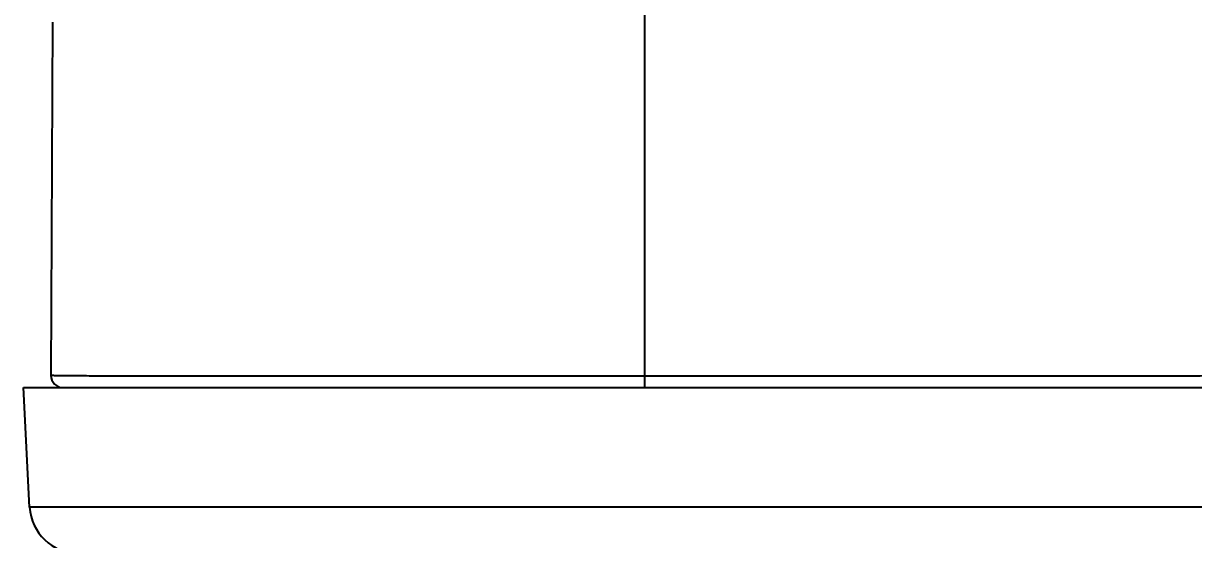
# Model space of a CAD drawing. Header units: millimetres. Extents: x 3817 to 4149, y 28263 to 28669.
# Drawn here: x 4056.1 to 4104.09, y 28501.32 to 28522.49 of the extents above; entities that cross this region are included whole.
import ezdxf

# ---------------------------------------------------------------- set-up
doc = ezdxf.new("R2010")
doc.units = ezdxf.units.MM
doc.styles.get("Standard").update_dxf_attribs({"font": ''})
doc.styles.get('Standard').set_extended_font_data('SimSun')
doc.dimstyles.new('副本 ISO-25-2bei', dxfattribs={"dimscale": 1.7, "dimtxt": 5, "dimasz": 5, "dimexe": 0.5, "dimexo": 0.625, "dimgap": 1, "dimtad": 1, "dimlfac": 0.0393, "dimdsep": 46, "dimtxsty": 'Standard', "dimcen": 2.5, "dimclrd": 1, "dimclre": 1, "dimclrt": 3, "dimadec": 0, "dimazin": 0, "dimtfac": 1, "dimtmove": 0, "dimatfit": 3, "dimfxl": 0, "dimarcsym": 0})

# ---------------------------------------------------------------- blocks, each defined once
blk = doc.blocks.new('*D6')
at = {"color": 1, "lineweight": -2, "transparency": 16777216}
for p, q in [((4082.649, 28634.732), (4148.416, 28634.732)), ((4147.566, 28626.232), (4147.566, 28516.056)), ((4108.126, 28507.556), (4148.416, 28507.556))]:
    blk.add_line(p, q, dxfattribs=at)
at = {"color": 1, "transparency": 16777216}
for points in [[(4146.149, 28626.232), (4148.982, 28626.232), (4147.566, 28634.732)], [(4146.149, 28516.056), (4148.982, 28516.056), (4147.566, 28507.556)]]:
    blk.add_solid(points, dxfattribs=at)
at = {"layer": 'Defpoints', "color": 0, "transparency": 16777216}
for p in [(4081.586, 28634.732), (4107.064, 28507.556), (4147.566, 28507.556)]:
    blk.add_point(p, dxfattribs=at)
at = {"color": 3, "transparency": 16777216, "insert": (4141.616, 28571.144), "char_height": 8.5, "attachment_point": 5, "rotation": 90, "bg_fill": 3, "box_fill_scale": 1.1, "bg_fill_color": 256, "bg_fill_true_color": 13158600, "bg_fill_transparency": 0}
blk.add_mtext('127.2', dxfattribs=at)

msp = doc.modelspace()

# ---------------------------------------------------------------- linework, layer by layer
for points in [[(4081.582, 28507.556), (4081.582, 28507.556), (4081.582, 28548.74), (4081.582, 28548.74)], [(4057.29, 28522.54), (4057.29, 28522.54), (4057.231, 28508.057), (4057.231, 28508.057)], [(4056.1, 28507.556), (4056.1, 28507.556), (4107.064, 28507.556), (4107.064, 28507.556)], [(4056.356, 28502.656), (4056.356, 28502.656), (4056.1, 28507.556), (4056.1, 28507.556)], [(4057.731, 28507.556), (4057.731, 28507.556), (4105.433, 28507.556), (4105.433, 28507.556)], [(4106.806, 28502.656), (4106.806, 28502.656), (4056.356, 28502.656), (4056.356, 28502.656)], [(4056.356, 28502.656), (4056.413, 28501.595), (4057.29, 28500.763), (4058.353, 28500.763)]]:
    msp.add_open_spline(points, degree=3)
for points, knots in [([(4057.231, 28508.057), (4057.23, 28507.924), (4057.283, 28507.797), (4057.377, 28507.703), (4057.377, 28507.703), (4057.47, 28507.608), (4057.598, 28507.556), (4057.731, 28507.556)], [0, 0, 0, 0, 0.5, 0.5, 0.5, 0.5, 1, 1, 1, 1]), ([(4081.582, 28508.032), (4079.964, 28508.032), (4078.346, 28508.032), (4076.729, 28508.032), (4076.729, 28508.032), (4075.19, 28508.031), (4073.651, 28508.031), (4072.113, 28508.03), (4072.113, 28508.03), (4071.386, 28508.029), (4070.66, 28508.029), (4069.932, 28508.028), (4069.932, 28508.028), (4069.245, 28508.028), (4068.558, 28508.027), (4067.869, 28508.027), (4067.869, 28508.027), (4067.232, 28508.026), (4066.595, 28508.026), (4065.958, 28508.025), (4065.958, 28508.025), (4065.373, 28508.025), (4064.787, 28508.024), (4064.201, 28508.024), (4064.201, 28508.024), (4063.668, 28508.024), (4063.135, 28508.025), (4062.602, 28508.025), (4062.602, 28508.025), (4062.133, 28508.025), (4061.663, 28508.026), (4061.194, 28508.027), (4061.194, 28508.027), (4060.794, 28508.028), (4060.394, 28508.029), (4059.995, 28508.03), (4059.995, 28508.03), (4059.82, 28508.03), (4059.645, 28508.031), (4059.471, 28508.032), (4059.471, 28508.032), (4059.314, 28508.032), (4059.157, 28508.033), (4058.999, 28508.033), (4058.999, 28508.033), (4058.861, 28508.034), (4058.721, 28508.034), (4058.583, 28508.035), (4058.583, 28508.035), (4058.462, 28508.036), (4058.341, 28508.036), (4058.221, 28508.037), (4058.221, 28508.037), (4058.12, 28508.038), (4058.018, 28508.038), (4057.917, 28508.039), (4057.917, 28508.039), (4057.835, 28508.04), (4057.752, 28508.041), (4057.67, 28508.042), (4057.67, 28508.042), (4057.605, 28508.042), (4057.541, 28508.043), (4057.477, 28508.045), (4057.477, 28508.045), (4057.452, 28508.045), (4057.427, 28508.046), (4057.402, 28508.046), (4057.402, 28508.046), (4057.381, 28508.047), (4057.361, 28508.047), (4057.34, 28508.048), (4057.34, 28508.048), (4057.325, 28508.048), (4057.309, 28508.049), (4057.293, 28508.05), (4057.293, 28508.05), (4057.281, 28508.05), (4057.268, 28508.05), (4057.258, 28508.052), (4057.258, 28508.052), (4057.252, 28508.053), (4057.247, 28508.055), (4057.238, 28508.055), (4057.238, 28508.055), (4057.235, 28508.055), (4057.231, 28508.055), (4057.231, 28508.057)], [0, 0, 0, 0, 0.045455, 0.045455, 0.045455, 0.045455, 0.090909, 0.090909, 0.090909, 0.090909, 0.136364, 0.136364, 0.136364, 0.136364, 0.181818, 0.181818, 0.181818, 0.181818, 0.227273, 0.227273, 0.227273, 0.227273, 0.272727, 0.272727, 0.272727, 0.272727, 0.318182, 0.318182, 0.318182, 0.318182, 0.363636, 0.363636, 0.363636, 0.363636, 0.409091, 0.409091, 0.409091, 0.409091, 0.454545, 0.454545, 0.454545, 0.454545, 0.5, 0.5, 0.5, 0.5, 0.545455, 0.545455, 0.545455, 0.545455, 0.590909, 0.590909, 0.590909, 0.590909, 0.636364, 0.636364, 0.636364, 0.636364, 0.681818, 0.681818, 0.681818, 0.681818, 0.727273, 0.727273, 0.727273, 0.727273, 0.772727, 0.772727, 0.772727, 0.772727, 0.818182, 0.818182, 0.818182, 0.818182, 0.863636, 0.863636, 0.863636, 0.863636, 0.909091, 0.909091, 0.909091, 0.909091, 0.954545, 0.954545, 0.954545, 0.954545, 1, 1, 1, 1]), ([(4105.932, 28508.057), (4105.932, 28508.055), (4105.929, 28508.055), (4105.925, 28508.055), (4105.925, 28508.055), (4105.916, 28508.055), (4105.911, 28508.053), (4105.904, 28508.052), (4105.904, 28508.052), (4105.894, 28508.05), (4105.881, 28508.05), (4105.87, 28508.05), (4105.87, 28508.05), (4105.852, 28508.049), (4105.837, 28508.048), (4105.82, 28508.048), (4105.82, 28508.048), (4105.8, 28508.047), (4105.778, 28508.047), (4105.757, 28508.046), (4105.757, 28508.046), (4105.731, 28508.046), (4105.705, 28508.045), (4105.68, 28508.045), (4105.68, 28508.045), (4105.615, 28508.043), (4105.551, 28508.042), (4105.485, 28508.042), (4105.485, 28508.042), (4105.402, 28508.041), (4105.318, 28508.04), (4105.235, 28508.039), (4105.235, 28508.039), (4105.133, 28508.038), (4105.03, 28508.038), (4104.929, 28508.037), (4104.929, 28508.037), (4104.809, 28508.036), (4104.689, 28508.036), (4104.568, 28508.035), (4104.568, 28508.035), (4104.429, 28508.034), (4104.291, 28508.034), (4104.151, 28508.033), (4104.151, 28508.033), (4103.994, 28508.033), (4103.837, 28508.032), (4103.679, 28508.032), (4103.679, 28508.032), (4103.504, 28508.031), (4103.329, 28508.03), (4103.152, 28508.03), (4103.152, 28508.03), (4102.748, 28508.029), (4102.343, 28508.028), (4101.939, 28508.027), (4101.939, 28508.027), (4101.469, 28508.026), (4100.999, 28508.025), (4100.529, 28508.025), (4100.529, 28508.025), (4099.999, 28508.025), (4099.468, 28508.024), (4098.938, 28508.024), (4098.938, 28508.024), (4098.347, 28508.024), (4097.756, 28508.025), (4097.166, 28508.025), (4097.166, 28508.025), (4096.525, 28508.026), (4095.883, 28508.026), (4095.242, 28508.027), (4095.242, 28508.027), (4094.559, 28508.027), (4093.875, 28508.028), (4093.192, 28508.028), (4093.192, 28508.028), (4092.466, 28508.029), (4091.74, 28508.029), (4091.012, 28508.03), (4091.012, 28508.03), (4089.473, 28508.031), (4087.933, 28508.031), (4086.394, 28508.032), (4086.394, 28508.032), (4084.79, 28508.032), (4083.186, 28508.032), (4081.582, 28508.032)], [0, 0, 0, 0, 0.045455, 0.045455, 0.045455, 0.045455, 0.090909, 0.090909, 0.090909, 0.090909, 0.136364, 0.136364, 0.136364, 0.136364, 0.181818, 0.181818, 0.181818, 0.181818, 0.227273, 0.227273, 0.227273, 0.227273, 0.272727, 0.272727, 0.272727, 0.272727, 0.318182, 0.318182, 0.318182, 0.318182, 0.363636, 0.363636, 0.363636, 0.363636, 0.409091, 0.409091, 0.409091, 0.409091, 0.454545, 0.454545, 0.454545, 0.454545, 0.5, 0.5, 0.5, 0.5, 0.545455, 0.545455, 0.545455, 0.545455, 0.590909, 0.590909, 0.590909, 0.590909, 0.636364, 0.636364, 0.636364, 0.636364, 0.681818, 0.681818, 0.681818, 0.681818, 0.727273, 0.727273, 0.727273, 0.727273, 0.772727, 0.772727, 0.772727, 0.772727, 0.818182, 0.818182, 0.818182, 0.818182, 0.863636, 0.863636, 0.863636, 0.863636, 0.909091, 0.909091, 0.909091, 0.909091, 0.954545, 0.954545, 0.954545, 0.954545, 1, 1, 1, 1])]:
    msp.add_open_spline(points, degree=3, knots=knots)

# ---------------------------------------------------------------- next in the draw order: dimensions: what is measured, and where the dimension line sits
dim = msp.add_linear_dim(base=(4147.566, 28507.556), p1=(4081.586, 28634.732), p2=(4107.064, 28507.556), angle=90, dimstyle='副本 ISO-25-2bei', override={"dimdec": 1, "dimlfac": 1, "dimtfill": 1})
dim.commit()
dim.dimension.update_dxf_attribs({"geometry": '*D6', "text_midpoint": (4141.616, 28571.144)})

doc.saveas('drawing.dxf')
